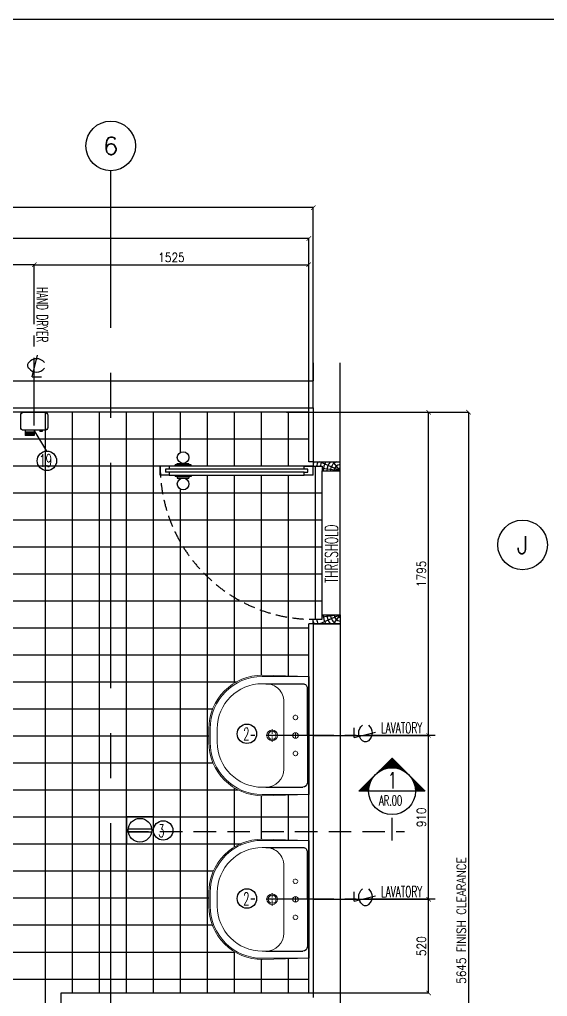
# Model space of a CAD drawing. Extents: x -139655 to -110778, y 166361 to 186286.
# Drawn here: x -130595 to -127663, y 180861 to 186286 of the extents above; entities that cross this region are included whole.
import ezdxf
from ezdxf.enums import TextEntityAlignment as Align

# ---------------------------------------------------------------- set-up
doc = ezdxf.new("R2010")
doc.units = 0
doc.header["$LTSCALE"] = 500
doc.header["$MEASUREMENT"] = 0
for name, pattern in [('CENTER2', [1.125, 0.75, -0.125, 0.125, -0.125]), ('CENTERX2', [4, 2.5, -0.5, 0.5, -0.5]), ('DASHED', [0.75, 0.5, -0.25]), ('HIDDEN', [0.375, 0.25, -0.125])]:
    doc.linetypes.add(name, pattern=pattern)
doc.layers.get('0').update_dxf_attribs({"linetype": 'CONTINUOUS'})
doc.layers.get('DEFPOINTS').update_dxf_attribs({"linetype": 'CONTINUOUS'})
for name, color, linetype in [('A-TILES', 11, 'CONTINUOUS'), ('ARCDIMR', 4, 'CONTINUOUS'), ('AX-CR', 2, 'CONTINUOUS'), ('AX-TXT', 2, 'CONTINUOUS'), ('AXES', 11, 'CENTERX2'), ('AXIS', 11, 'CENTER2'), ('CONC', 3, 'CONTINUOUS'), ('DIM-NEW', 4, 'CONTINUOUS'), ('Dimout', 4, 'CONTINUOUS'), ('DOOR', 2, 'CONTINUOUS'), ('DW', 7, 'CONTINUOUS'), ('ELE', 3, 'CONTINUOUS'), ('ELEV-MARK', 6, 'CONTINUOUS'), ('FIX', 2, 'CONTINUOUS'), ('Plaster', 7, 'CONTINUOUS'), ('Tile', 5, 'CONTINUOUS'), ('TITLE', 1, 'CONTINUOUS'), ('TXT', 2, 'CONTINUOUS'), ('WALL', 6, 'CONTINUOUS')]:
    doc.layers.add(name, color=color, linetype=linetype)
doc.styles.add('DIM', font='simplex.shx', dxfattribs={"width": 0.85})
doc.styles.add('ROMANS', font='romans.shx', dxfattribs={"width": 0.6})
doc.dimstyles.new('DIM1-25', dxfattribs={"dimscale": 25, "dimtxt": 2, "dimasz": 1, "dimexe": 0.03, "dimexo": 0.03, "dimgap": 0.6, "dimtad": 1, "dimdec": 0, "dimdsep": 46, "dimtxsty": 'DIM', "dimblk1": 'ARCHTICK', "dimblk2": 'ARCHTICK', "dimsah": 1, "dimcen": 0.09, "dimdle": 0.03, "dimclrd": 256, "dimclrt": 2, "dimadec": 0, "dimazin": 0, "dimtfac": 1, "dimtdec": 0, "dimtix": 1, "dimtmove": 1, "dimatfit": 3, "dimldrblk": 'ARCHTICK', "dimfxl": 0, "dimtvp": 2, "dimtolj": 1, "dimtzin": 0, "dimarcsym": 0})

# ---------------------------------------------------------------- blocks, each defined once
blk = doc.blocks.new('_ARCHTICK')
at = {"color": 0, "linetype": 'ByBlock', "const_width": 0.15}
blk.add_lwpolyline([(-0.5, -0.5), (0.5, 0.5)], dxfattribs=at)
blk = doc.blocks.new('*D125')
at = {"layer": 'DEFPOINTS', "color": 0}
for p in [(-133413.8, 184925), (-130513.6, 184598.8), (-133413.8, 184105.5)]:
    blk.add_point(p, dxfattribs=at)
at = {"layer": 'Dimout', "lineweight": -2}
blk.add_line((-130512.8, 184925), (-133414.5, 184925), dxfattribs=at)
at = {"layer": 'Dimout', "color": 0, "lineweight": -2}
for p, q in [((-133413.8, 184106.3), (-133413.8, 184925.8)), ((-130513.6, 184599.5), (-130513.6, 184925.8))]:
    blk.add_line(p, q, dxfattribs=at)
at = {"layer": 'Dimout', "lineweight": -2, "xscale": 25, "yscale": 25, "zscale": 25, "rotation": 180}
blk.add_blockref('_ARCHTICK', (-133413.8, 184925), dxfattribs=at)
at = {"layer": 'Dimout', "lineweight": -2, "xscale": 25, "yscale": 25, "zscale": 25}
blk.add_blockref('_ARCHTICK', (-130513.6, 184925), dxfattribs=at)
at = {"layer": 'Dimout', "color": 2, "insert": (-131963.7, 184965), "char_height": 50, "attachment_point": 5, "style": 'DIM'}
blk.add_mtext('\\A1;2900', dxfattribs=at)
blk = doc.blocks.new('*D110')
at = {"layer": 'DEFPOINTS', "color": 0}
for p in [(-133438.8, 185241.6), (-133438.8, 184130.5), (-128963.8, 184130.5)]:
    blk.add_point(p, dxfattribs=at)
at = {"layer": 'Dimout', "lineweight": -2}
blk.add_line((-128963, 185241.6), (-133439.5, 185241.6), dxfattribs=at)
at = {"layer": 'Dimout', "color": 0, "lineweight": -2}
for p, q in [((-133438.8, 184131.3), (-133438.8, 185242.3)), ((-128963.8, 184131.3), (-128963.8, 185242.3))]:
    blk.add_line(p, q, dxfattribs=at)
at = {"layer": 'Dimout', "lineweight": -2, "xscale": 25, "yscale": 25, "zscale": 25, "rotation": 180}
blk.add_blockref('_ARCHTICK', (-133438.8, 185241.6), dxfattribs=at)
at = {"layer": 'Dimout', "lineweight": -2, "xscale": 25, "yscale": 25, "zscale": 25}
blk.add_blockref('_ARCHTICK', (-128963.8, 185241.6), dxfattribs=at)
at = {"layer": 'Dimout', "color": 2, "insert": (-131201.3, 185281.6), "char_height": 50, "attachment_point": 5, "style": 'DIM'}
blk.add_mtext('\\A1;4475 STRUCTURAL CLEARANCE', dxfattribs=at)
blk = doc.blocks.new('*D109')
at = {"layer": 'DEFPOINTS', "color": 0}
for p in [(-133413.8, 185069.8), (-133413.8, 184105.5), (-128988.8, 184105.5)]:
    blk.add_point(p, dxfattribs=at)
at = {"layer": 'Dimout', "lineweight": -2}
blk.add_line((-128988, 185069.8), (-133414.5, 185069.8), dxfattribs=at)
at = {"layer": 'Dimout', "color": 0, "lineweight": -2}
for p, q in [((-133413.8, 184106.3), (-133413.8, 185070.5)), ((-128988.8, 184106.3), (-128988.8, 185070.5))]:
    blk.add_line(p, q, dxfattribs=at)
at = {"layer": 'Dimout', "lineweight": -2, "xscale": 25, "yscale": 25, "zscale": 25, "rotation": 180}
blk.add_blockref('_ARCHTICK', (-133413.8, 185069.8), dxfattribs=at)
at = {"layer": 'Dimout', "lineweight": -2, "xscale": 25, "yscale": 25, "zscale": 25}
blk.add_blockref('_ARCHTICK', (-128988.8, 185069.8), dxfattribs=at)
at = {"layer": 'Dimout', "color": 2, "insert": (-131201.3, 185109.8), "char_height": 50, "attachment_point": 5, "style": 'DIM'}
blk.add_mtext('\\A1;4425 FINISH CLEARANCE', dxfattribs=at)
blk = doc.blocks.new('A0-BOX')
at = {"layer": 'TITLE'}
blk.add_line((113.3, 79.7), (0, 79.7), dxfattribs=at)
blk = doc.blocks.new('*D41')
at = {"layer": 'DEFPOINTS', "color": 0}
for p in [(-129113.8, 184105.5), (-130363.8, 178460.5), (-128101.4, 178460.5)]:
    blk.add_point(p, dxfattribs=at)
at = {"layer": 'Dimout', "color": 0, "lineweight": -2}
for p, q in [((-129113, 184105.5), (-128100.7, 184105.5)), ((-130363, 178460.5), (-128100.7, 178460.5))]:
    blk.add_line(p, q, dxfattribs=at)
at = {"layer": 'Dimout', "lineweight": -2}
blk.add_line((-128101.4, 184106.3), (-128101.4, 178459.8), dxfattribs=at)
at = {"layer": 'Dimout', "lineweight": -2, "xscale": 25, "yscale": 25, "zscale": 25}
for p, rotation in [((-128101.4, 184105.5), 90), ((-128101.4, 178460.5), 270)]:
    blk.add_blockref('_ARCHTICK', p, dxfattribs=dict(at, rotation=rotation))
at = {"layer": 'Dimout', "color": 2, "insert": (-128141.4, 181283), "char_height": 50, "attachment_point": 5, "rotation": 90, "style": 'DIM'}
blk.add_mtext('\\A1;5645 FINISH CLEARANCE', dxfattribs=at)
blk = doc.blocks.new('*D129')
at = {"layer": 'DEFPOINTS', "color": 0}
for p in [(-128988.8, 184105.5), (-128323.3, 184105.5), (-128963.8, 182310.5)]:
    blk.add_point(p, dxfattribs=at)
at = {"layer": 'Dimout', "color": 0, "lineweight": -2}
for p, q in [((-128988, 184105.5), (-128322.5, 184105.5)), ((-128963.1, 182310.5), (-128322.5, 182310.5))]:
    blk.add_line(p, q, dxfattribs=at)
at = {"layer": 'Dimout', "lineweight": -2}
blk.add_line((-128323.3, 182309.8), (-128323.3, 184106.3), dxfattribs=at)
at = {"layer": 'Dimout', "lineweight": -2, "xscale": 25, "yscale": 25, "zscale": 25}
for p, rotation in [((-128323.3, 184105.5), 90), ((-128323.3, 182310.5), 270)]:
    blk.add_blockref('_ARCHTICK', p, dxfattribs=dict(at, rotation=rotation))
at = {"layer": 'Dimout', "color": 2, "insert": (-128363.3, 183208), "char_height": 50, "attachment_point": 5, "rotation": 90, "style": 'DIM'}
blk.add_mtext('\\A1;1795', dxfattribs=at)
blk = doc.blocks.new('DR')
at = {"layer": 'CONC'}
blk.add_lwpolyline([(-0.0449, -0.0254), (-0.1129, -0.0254, -0.414214), (-0.1289, -0.0094), (-0.1289, 0.1086, -0.414214), (-0.1129, 0.1246), (-0.0449, 0.1246, -0.414214), (-0.0289, 0.1086), (-0.0289, -0.0094, -0.414214)], format="xyb", close=True, dxfattribs=at)
at = {"layer": 'ELE'}
for p, q in [((-0.0289, 0.0948), (-0.0219, 0.0948)), ((-0.0289, 0.0804), (-0.0219, 0.0804)), ((-0.0219, 0.0948), (-0.0219, 0.0804)), ((-0.0289, 0.0496), (0, 0.0496)), ((-0.0289, 0), (0, 0)), ((-0.0187, 0.0496), (-0.0187, 0)), ((-0.0112, 0.0496), (-0.0112, 0)), ((-0.0061, 0.0496), (-0.0061, 0)), ((-0.0023, 0.0496), (-0.0023, 0)), ((0, 0.0496), (0, 0))]:
    blk.add_line(p, q, dxfattribs=at)
blk = doc.blocks.new('*X20')
at = {"color": 0}
for p, q in [((14608, 7877), (14819, 8088)), ((14625, 7890), (14821, 8086)), ((14637, 7899), (14823, 8084)), ((14647, 7905), (14825, 8082)), ((14656, 7910), (14826, 8081)), ((14664, 7915), (14828, 8079)), ((14671, 7919), (14830, 8077)), ((14678, 7922), (14832, 8075)), ((14685, 7925), (14833, 8073)), ((14691, 7928), (14835, 8072)), ((14697, 7930), (14837, 8070)), ((14703, 7933), (14839, 8068)), ((14709, 7935), (14841, 8066)), ((14714, 7937), (14842, 8065)), ((14719, 7938), (14844, 8063)), ((14725, 7940), (14846, 8061)), ((14730, 7941), (14848, 8059)), ((14734, 7943), (14849, 8058)), ((14739, 7944), (14851, 8056)), ((14744, 7945), (14853, 8054)), ((14749, 7946), (14855, 8052)), ((14753, 7947), (14856, 8051)), ((14757, 7948), (14858, 8049)), ((14762, 7949), (14860, 8047)), ((14766, 7950), (14862, 8045)), ((14770, 7950), (14863, 8043)), ((14774, 7951), (14865, 8042)), ((14778, 7951), (14867, 8040)), ((14782, 7952), (14869, 8038)), ((14786, 7952), (14871, 8036)), ((14790, 7953), (14872, 8035)), ((14794, 7953), (14874, 8033)), ((14798, 7953), (14876, 8031)), ((14802, 7953), (14878, 8029)), ((14805, 7954), (14879, 8028)), ((14809, 7954), (14881, 8026)), ((14813, 7954), (14883, 8024)), ((14816, 7954), (14885, 8022)), ((14820, 7954), (14886, 8020)), ((14823, 7954), (14888, 8019)), ((14827, 7954), (14890, 8017)), ((14830, 7954), (14892, 8015)), ((14834, 7953), (14894, 8013)), ((14837, 7953), (14895, 8012)), ((14840, 7953), (14897, 8010)), ((14844, 7953), (14899, 8008)), ((14847, 7953), (14901, 8006)), ((14850, 7952), (14902, 8005)), ((14853, 7952), (14904, 8003)), ((14856, 7952), (14906, 8001)), ((14860, 7951), (14908, 7999)), ((14863, 7951), (14909, 7997)), ((14866, 7950), (14911, 7996)), ((14869, 7950), (14913, 7994)), ((14872, 7949), (14915, 7992)), ((14875, 7949), (14917, 7990)), ((14878, 7948), (14918, 7989)), ((14881, 7948), (14920, 7987)), ((14884, 7947), (14922, 7985)), ((14887, 7947), (14924, 7983)), ((14890, 7946), (14925, 7982)), ((14893, 7945), (14927, 7980)), ((14895, 7945), (14929, 7978)), ((14898, 7944), (14931, 7976)), ((14901, 7943), (14932, 7974)), ((14904, 7942), (14934, 7973)), ((14907, 7942), (14936, 7971)), ((14909, 7941), (14938, 7969)), ((14912, 7940), (14939, 7967)), ((14915, 7939), (14941, 7966)), ((14917, 7938), (14943, 7964)), ((14920, 7937), (14945, 7962)), ((14923, 7937), (14947, 7960)), ((14925, 7936), (14948, 7959)), ((14928, 7935), (14950, 7957)), ((14931, 7934), (14952, 7955)), ((14933, 7933), (14954, 7953)), ((14936, 7932), (14955, 7952)), ((14938, 7931), (14957, 7950)), ((14941, 7930), (14959, 7948)), ((14943, 7929), (14961, 7946)), ((14946, 7928), (14962, 7944)), ((14948, 7927), (14964, 7943)), ((14951, 7926), (14966, 7941)), ((14953, 7925), (14968, 7939)), ((14956, 7923), (14970, 7937)), ((14958, 7922), (14971, 7936)), ((14960, 7921), (14973, 7934)), ((14963, 7920), (14975, 7932)), ((14965, 7919), (14977, 7930)), ((14967, 7918), (14978, 7929)), ((14970, 7916), (14980, 7927)), ((14972, 7915), (14982, 7925)), ((14974, 7914), (14984, 7923)), ((14977, 7913), (14985, 7921)), ((14979, 7911), (14987, 7920)), ((14981, 7910), (14989, 7918)), ((14983, 7909), (14991, 7916)), ((14986, 7908), (14993, 7914)), ((14988, 7906), (14994, 7913)), ((14990, 7905), (14996, 7911)), ((14992, 7903), (14998, 7909)), ((14994, 7902), (15000, 7907)), ((14997, 7901), (15001, 7906)), ((14999, 7899), (15003, 7904)), ((15001, 7898), (15005, 7902)), ((15003, 7896), (15007, 7900)), ((15005, 7895), (15008, 7898)), ((15007, 7894), (15010, 7897)), ((15009, 7892), (15012, 7895)), ((15011, 7891), (15014, 7893)), ((15013, 7889), (15016, 7891)), ((15015, 7888), (15017, 7890)), ((15017, 7886), (15019, 7888)), ((15019, 7884), (15021, 7886)), ((15021, 7883), (15023, 7884)), ((15023, 7881), (15024, 7883)), ((15025, 7880), (15026, 7881)), ((15027, 7878), (15028, 7879)), ((15029, 7877), (15030, 7877)), ((15031, 7875), (15031, 7875)), ((15033, 7873), (15033, 7874)), ((15035, 7872), (15035, 7872)), ((15036, 7870), (15037, 7870)), ((15038, 7868), (15038, 7868)), ((15040, 7867), (15040, 7867)), ((14360, 7629), (14571, 7839)), ((14364, 7629), (14557, 7822)), ((14368, 7629), (14549, 7810)), ((14371, 7629), (14542, 7800)), ((14375, 7629), (14537, 7791)), ((14378, 7629), (14533, 7783)), ((14382, 7629), (14529, 7776)), ((14385, 7629), (14525, 7769)), ((14389, 7629), (14522, 7762)), ((14392, 7629), (14519, 7756)), ((14396, 7629), (14517, 7750)), ((14399, 7629), (14515, 7744)), ((14403, 7629), (14513, 7739)), ((14406, 7629), (14511, 7733)), ((15042, 7865), (15042, 7865)), ((15044, 7863), (15044, 7863)), ((15046, 7861), (15046, 7861)), ((15047, 7860), (15047, 7860)), ((15051, 7856), (15051, 7856)), ((15053, 7854), (15053, 7854)), ((15054, 7852), (15054, 7853)), ((15056, 7851), (15056, 7851)), ((15058, 7849), (15058, 7849)), ((15059, 7847), (15060, 7847)), ((15061, 7845), (15061, 7845)), ((15063, 7843), (15063, 7844)), ((15064, 7841), (15065, 7842)), ((15066, 7839), (15067, 7840)), ((15068, 7837), (15069, 7838)), ((15069, 7836), (15070, 7837)), ((15071, 7834), (15072, 7835)), ((15072, 7832), (15074, 7833)), ((15074, 7830), (15076, 7831)), ((15076, 7828), (15077, 7830)), ((15077, 7826), (15079, 7828)), ((15079, 7824), (15081, 7826)), ((15080, 7822), (15083, 7824)), ((15082, 7820), (15084, 7822)), ((15083, 7818), (15086, 7821)), ((15085, 7815), (15088, 7819)), ((15086, 7813), (15090, 7817)), ((15087, 7811), (15092, 7815)), ((15089, 7809), (15093, 7814)), ((15090, 7807), (15095, 7812)), ((15092, 7805), (15097, 7810)), ((15093, 7803), (15099, 7808)), ((15094, 7801), (15100, 7807)), ((15096, 7798), (15102, 7805)), ((15097, 7796), (15104, 7803)), ((15098, 7794), (15106, 7801)), ((15100, 7792), (15107, 7799)), ((15101, 7790), (15109, 7798)), ((15102, 7787), (15111, 7796)), ((15104, 7785), (15113, 7794)), ((15105, 7783), (15115, 7792)), ((15106, 7780), (15116, 7791)), ((15107, 7778), (15118, 7789)), ((15108, 7776), (15120, 7787)), ((15110, 7773), (15122, 7785)), ((15111, 7771), (15123, 7784)), ((15112, 7769), (15125, 7782)), ((15113, 7766), (15127, 7780)), ((15114, 7764), (15129, 7778)), ((15115, 7761), (15130, 7777)), ((15116, 7759), (15132, 7775)), ((15117, 7756), (15134, 7773)), ((15118, 7754), (15136, 7771)), ((15119, 7751), (15137, 7769)), ((15121, 7749), (15139, 7768)), ((15122, 7746), (15141, 7766)), ((15122, 7744), (15143, 7764)), ((15123, 7741), (15145, 7762)), ((15124, 7739), (15146, 7761)), ((15125, 7736), (15148, 7759)), ((15126, 7733), (15150, 7757)), ((15127, 7731), (15152, 7755)), ((15128, 7728), (15153, 7754)), ((15129, 7725), (15155, 7752)), ((15130, 7723), (15157, 7750)), ((15130, 7720), (15159, 7748)), ((15131, 7717), (15160, 7746)), ((15132, 7714), (15162, 7745)), ((15133, 7712), (15164, 7743)), ((15133, 7709), (15166, 7741)), ((15134, 7706), (15168, 7739)), ((15135, 7703), (15169, 7738)), ((15136, 7700), (15171, 7736)), ((15136, 7697), (15173, 7734)), ((15137, 7695), (15175, 7732)), ((14410, 7629), (14509, 7728)), ((14413, 7629), (14507, 7723)), ((14417, 7629), (14506, 7718)), ((14421, 7629), (14505, 7713)), ((14424, 7629), (14503, 7708)), ((14428, 7629), (14502, 7703)), ((14431, 7629), (14501, 7699)), ((14435, 7629), (14500, 7694)), ((14438, 7629), (14499, 7690)), ((14442, 7629), (14499, 7686)), ((14445, 7629), (14498, 7681)), ((14449, 7629), (14497, 7677)), ((14452, 7629), (14497, 7673)), ((14456, 7629), (14496, 7669)), ((14459, 7629), (14496, 7665)), ((14463, 7629), (14495, 7661)), ((14466, 7629), (14495, 7657)), ((14470, 7629), (14494, 7653)), ((14474, 7629), (14494, 7649)), ((14477, 7629), (14494, 7646)), ((14481, 7629), (14494, 7642)), ((14484, 7629), (14494, 7638)), ((14488, 7629), (14494, 7635)), ((14491, 7629), (14494, 7631)), ((15137, 7692), (15176, 7731)), ((15138, 7689), (15178, 7729)), ((15139, 7686), (15180, 7727)), ((15139, 7683), (15182, 7725)), ((15140, 7680), (15183, 7723)), ((15140, 7676), (15185, 7722)), ((15140, 7673), (15187, 7720)), ((15141, 7670), (15189, 7718)), ((15141, 7667), (15191, 7716)), ((15142, 7664), (15192, 7715)), ((15142, 7661), (15194, 7713)), ((15142, 7658), (15196, 7711)), ((15143, 7654), (15198, 7709)), ((15143, 7651), (15199, 7708)), ((15143, 7648), (15201, 7706)), ((15143, 7644), (15203, 7704)), ((15143, 7641), (15205, 7702)), ((15143, 7637), (15206, 7700)), ((15143, 7634), (15208, 7699)), ((15144, 7631), (15210, 7697)), ((15145, 7629), (15212, 7695)), ((15149, 7629), (15214, 7693)), ((15152, 7629), (15215, 7692)), ((15156, 7629), (15217, 7690)), ((15159, 7629), (15219, 7688)), ((15163, 7629), (15221, 7686)), ((15167, 7629), (15222, 7685)), ((15170, 7629), (15224, 7683)), ((15174, 7629), (15226, 7681)), ((15177, 7629), (15228, 7679)), ((15181, 7629), (15229, 7678)), ((15184, 7629), (15231, 7676)), ((15188, 7629), (15233, 7674)), ((15191, 7629), (15235, 7672)), ((15195, 7629), (15236, 7670)), ((15198, 7629), (15238, 7669)), ((15202, 7629), (15240, 7667)), ((15205, 7629), (15242, 7665)), ((15209, 7629), (15244, 7663)), ((15212, 7629), (15245, 7662)), ((15216, 7629), (15247, 7660)), ((15220, 7629), (15249, 7658)), ((15223, 7629), (15251, 7656)), ((15227, 7629), (15252, 7655)), ((15230, 7629), (15254, 7653)), ((15234, 7629), (15256, 7651)), ((15237, 7629), (15258, 7649)), ((15241, 7629), (15259, 7647)), ((15244, 7629), (15261, 7646)), ((15248, 7629), (15263, 7644)), ((15251, 7629), (15265, 7642)), ((15255, 7629), (15267, 7640)), ((15258, 7629), (15268, 7639)), ((15262, 7629), (15270, 7637)), ((15266, 7629), (15272, 7635)), ((15269, 7629), (15274, 7633)), ((15273, 7629), (15275, 7632)), ((15276, 7629), (15277, 7630))]:
    blk.add_line(p, q, dxfattribs=at)
blk = doc.blocks.new('*D133')
at = {"layer": 'DEFPOINTS', "color": 0}
for p in [(-128963.8, 181400.5), (-128323.3, 181400.5), (-128988.8, 180880.5)]:
    blk.add_point(p, dxfattribs=at)
at = {"layer": 'Dimout', "color": 0, "lineweight": -2}
for p, q in [((-128963, 181400.5), (-128322.5, 181400.5)), ((-128988, 180880.5), (-128322.5, 180880.5))]:
    blk.add_line(p, q, dxfattribs=at)
at = {"layer": 'Dimout', "lineweight": -2}
blk.add_line((-128323.3, 180879.8), (-128323.3, 181401.3), dxfattribs=at)
at = {"layer": 'Dimout', "lineweight": -2, "xscale": 25, "yscale": 25, "zscale": 25}
for p, rotation in [((-128323.3, 181400.5), 90), ((-128323.3, 180880.5), 270)]:
    blk.add_blockref('_ARCHTICK', p, dxfattribs=dict(at, rotation=rotation))
at = {"layer": 'Dimout', "color": 2, "insert": (-128363.3, 181140.5), "char_height": 50, "attachment_point": 5, "rotation": 90, "style": 'DIM'}
blk.add_mtext('\\A1;520', dxfattribs=at)
blk = doc.blocks.new('*D132')
at = {"layer": 'DEFPOINTS', "color": 0}
for p in [(-128963.8, 182310.5), (-128323.3, 182310.5), (-128963.8, 181400.5)]:
    blk.add_point(p, dxfattribs=at)
at = {"layer": 'Dimout', "color": 0, "lineweight": -2}
for p, q in [((-128963.1, 182310.5), (-128322.5, 182310.5)), ((-128963, 181400.5), (-128322.5, 181400.5))]:
    blk.add_line(p, q, dxfattribs=at)
at = {"layer": 'Dimout', "lineweight": -2}
blk.add_line((-128323.3, 181399.8), (-128323.3, 182311.3), dxfattribs=at)
at = {"layer": 'Dimout', "lineweight": -2, "xscale": 25, "yscale": 25, "zscale": 25}
for p, rotation in [((-128323.3, 182310.5), 90), ((-128323.3, 181400.5), 270)]:
    blk.add_blockref('_ARCHTICK', p, dxfattribs=dict(at, rotation=rotation))
at = {"layer": 'Dimout', "color": 2, "insert": (-128363.3, 181855.5), "char_height": 50, "attachment_point": 5, "rotation": 90, "style": 'DIM'}
blk.add_mtext('\\A1;910', dxfattribs=at)
blk = doc.blocks.new('SCNTR', base_point=(3632.66, 549.66))
for q in [(3633.89, 554.57), (3636.1, 543.44)]:
    blk.add_line((3631.12, 543.44), q)
for centre, radius, start, end in [((3630.8, 549.38), 1.99, 133.3084, 182.4789), ((3633.47, 547.5), 5.23, 39.4883, 140.5117), ((3630.8, 549.21), 1.99, 177.5211, 226.6916), ((3633.47, 551.09), 5.23, 219.4883, 320.5117)]:
    blk.add_arc(centre, radius, start, end)
blk = doc.blocks.new('A$C67076F16')
at = {"layer": 'DIM-NEW'}
for p, q in [((0.0127, 0.0913), (0.1876, 0.0913)), ((0.0138, 0.1136), (0.1863, 0.1136))]:
    blk.add_line(p, q, dxfattribs=at)
at = {"layer": 'DW'}
blk.add_lwpolyline([(0, 0.2), (0, 0), (0.2, 0), (0.2, 0.2)], close=True, dxfattribs=at)
at = {"layer": 'FIX', "color": 2}
blk.add_circle((0.1, 0.0983), 0.0876, dxfattribs=at)
blk = doc.blocks.new('DOOR90')
at = {"layer": 'DOOR', "color": 0, "linetype": 'ByBlock'}
for p, q in [((-150, 0), (-150, -25)), ((-150, 0), (0, 0)), ((0, -50), (0, 0)), ((-1000, -25), (-1000, -75)), ((-1000, -75), (-1000, -25)), ((-950, -25), (-1000, -25)), ((-970, -42), (-970, -58)), ((-950, -42), (-970, -42)), ((-950, -25), (-950, -42)), ((-917.6, -25), (-917.6, -17.8)), ((-827.6, -17.8), (-917.6, -17.8)), ((-905, -17.8), (-905, -8.8)), ((-905, -8.8), (-840.2, -8.8)), ((-905, -17.8), (-840.2, -17.8)), ((-840.2, -17.8), (-840.2, -8.8)), ((-827.6, -25), (-827.6, -17.8)), ((-200, -42), (-200, -25)), ((-200, -25), (-150, -25)), ((-180, -42), (-200, -42)), ((-180, -58), (-180, -42)), ((-150, -75), (-150, -25)), ((-150, -25), (-100, -25)), ((-100, -25), (-100, -50)), ((-100, -50), (0, -50)), ((-950, -75), (-1000, -75)), ((-950, -58), (-970, -58)), ((-950, -58), (-950, -75)), ((-917.6, -75), (-917.6, -82.2)), ((-827.6, -82.2), (-917.6, -82.2)), ((-905, -82.2), (-905, -91.2)), ((-905, -82.2), (-840.2, -82.2)), ((-905, -91.2), (-840.2, -91.2)), ((-840.2, -82.2), (-840.2, -91.2)), ((-827.6, -75), (-827.6, -82.2)), ((-200, -75), (-200, -58)), ((-200, -58), (-180, -58)), ((-150, -75), (-200, -75)), ((-100, -850), (0, -850)), ((-100, -875), (-100, -850)), ((0, -850), (0, -900)), ((-150, -900), (-150, -875)), ((-150, -875), (-100, -875)), ((0, -900), (-150, -900)), ((-150, -900), (0, -900))]:
    blk.add_line(p, q, dxfattribs=at)
at = {"layer": 'DOOR', "color": 9, "linetype": 'ByBlock'}
for p, q in [((0, -50), (-113.7, 0)), ((0, -50), (-40.1, 0)), ((0, -50), (-100, -36.6)), ((0, -850), (-113.7, -900)), ((0, -850), (-100, -863.4)), ((0, -850), (-40.1, -900))]:
    blk.add_line(p, q, dxfattribs=at)
at = {"layer": 'DOOR', "linetype": 'ByBlock'}
for p, q in [((-200, -25), (-950, -25)), ((-200, -42), (-950, -42)), ((-200, -58), (-950, -58)), ((-950, -75), (-200, -75))]:
    blk.add_line(p, q, dxfattribs=at)
at = {"layer": 'DOOR', "color": 0, "linetype": 'ByBlock'}
for centre in [(-872.6, 23.5), (-872.6, -123.5)]:
    blk.add_circle(centre, 32.4, dxfattribs=at)
at = {"layer": 'DOOR', "color": 9, "linetype": 'ByBlock'}
for centre, radius, start, end in [((0, -50), 154.4, 161.1053, 166.2858), ((0, -50), 134.4, 158.1598, 169.28), ((0, -50), 94.4, 148.0182, 180), ((0, -50), 74.4, 137.7764, 180), ((0, -50), 114.4, 154.0838, 167.3774), ((0, -50), 54.4, 113.2074, 180), ((0, -50), 34.4, 90, 180), ((0, -50), 14.4, 90, 180), ((0, -850), 94.4, 180, 211.9818), ((0, -850), 74.4, 180, 222.2236), ((0, -850), 54.4, 180, 246.7926), ((0, -850), 34.4, 180, 270), ((0, -850), 14.4, 180, 270), ((0, -850), 154.4, 193.7142, 198.8947), ((0, -850), 134.4, 190.72, 201.8402)]:
    blk.add_arc(centre, radius, start, end, dxfattribs=at)
at = {"layer": 'DOOR', "linetype": 'HIDDEN', "ltscale": 0.5}
blk.add_arc((-150, -25), 850, 180, 270, dxfattribs=at)
blk = doc.blocks.new('LAV-003')
at = {"layer": 'FIX', "linetype": 'Continuous', "lineweight": 20}
for p, q in [((-327.5, -285), (-327.5, -25)), ((327.5, -285), (327.5, -25)), ((0, -165), (-187.5, -165)), ((0, -165), (187.5, -165)), ((-287.5, -285), (-287.5, -265)), ((287.5, -285), (287.5, -265)), ((0, -535), (-37.5, -535)), ((0, -535), (37.5, -535)), ((0, -575), (-37.5, -575)), ((0, -575), (37.5, -575))]:
    blk.add_line(p, q, dxfattribs=at)
at = {"layer": 'FIX', "linetype": 'ByBlock'}
blk.add_line((-327.5, -25), (327.5, -25), dxfattribs=at)
at = {"layer": 'FIX', "linetype": 'ByBlock', "ltscale": 0.3}
for p, q in [((0, -35), (-262.5, -35)), ((0, -35), (262.5, -35)), ((-287.5, -265), (-287.5, -60)), ((287.5, -265), (287.5, -60))]:
    blk.add_line(p, q, dxfattribs=at)
at = {"layer": 'FIX', "lineweight": 20}
for p, q in [((-15.6, -100.9), (15.5, -100.9)), ((0, -85.4), (0, -116.5))]:
    blk.add_line(p, q, dxfattribs=at)
at = {"layer": 'FIX', "linetype": 'DASHED', "lineweight": 20, "ltscale": 0.04}
for p, q in [((0, -193.9), (0, -266.1)), ((-35.7, -230.5), (36.6, -230.5))]:
    blk.add_line(p, q, dxfattribs=at)
at = {"layer": 'FIX', "linetype": 'Continuous', "lineweight": 20}
blk.add_lwpolyline([(294.8, -25), (0, -25), (-327.5, -25), (-334.5, -285, 0.414214), (-37.5, -582), (0, -582), (37.5, -582, 0.414214), (334.5, -285), (327.5, -25), (0, -25)], format="xyb", dxfattribs=at)
at = {"layer": 'FIX', "linetype": 'HIDDEN', "lineweight": 20, "ltscale": 0.05}
for centre in [(-100, -100.9), (100, -100.9)]:
    blk.add_circle(centre, 12.4, dxfattribs=at)
at = {"layer": 'FIX', "lineweight": 20}
for centre, radius in [((0, -100.9), 15.5), ((0.5, -230), 29.5), ((0.5, -230), 22.5)]:
    blk.add_circle(centre, radius, dxfattribs=at)
at = {"layer": 'FIX', "linetype": 'ByBlock', "ltscale": 0.3}
for centre, start, end in [((-262.5, -60), 90, 180), ((262.5, -60), 0, 90)]:
    blk.add_arc(centre, 25, start, end, dxfattribs=at)
at = {"layer": 'FIX', "linetype": 'Continuous', "lineweight": 20}
for centre, radius, start, end in [((-187.5, -265), 100, 90, 180), ((187.5, -265), 100, 0, 90), ((-37.5, -285), 290, 180, 270), ((-37.5, -285), 250, 180, 270), ((37.5, -285), 250, 270, 0), ((37.5, -285), 290, 270, 0)]:
    blk.add_arc(centre, radius, start, end, dxfattribs=at)
blk = doc.blocks.new('AXU')
at = {"layer": 'AX-CR'}
blk.add_circle((0, 350), 350, dxfattribs=at)
at = {"layer": 'AX-TXT', "style": 'ROMANS'}
blk.add_attdef('AX', text='', height=250, dxfattribs=at).set_placement((0, 350), align=Align.MIDDLE)
blk = doc.blocks.new('*D108')
at = {"layer": 'DEFPOINTS', "color": 0}
for p in [(-128988.8, 184925), (-130513.6, 184598.8), (-128988.8, 184105.5)]:
    blk.add_point(p, dxfattribs=at)
at = {"layer": 'Dimout', "lineweight": -2}
blk.add_line((-130514.3, 184925), (-128988, 184925), dxfattribs=at)
at = {"layer": 'Dimout', "color": 0, "lineweight": -2}
for p, q in [((-130513.6, 184599.5), (-130513.6, 184925.8)), ((-128988.8, 184106.3), (-128988.8, 184925.8))]:
    blk.add_line(p, q, dxfattribs=at)
at = {"layer": 'Dimout', "lineweight": -2, "xscale": 25, "yscale": 25, "zscale": 25, "rotation": 180}
blk.add_blockref('_ARCHTICK', (-130513.6, 184925), dxfattribs=at)
at = {"layer": 'Dimout', "lineweight": -2, "xscale": 25, "yscale": 25, "zscale": 25}
blk.add_blockref('_ARCHTICK', (-128988.8, 184925), dxfattribs=at)
at = {"layer": 'Dimout', "color": 2, "insert": (-129751.2, 184965), "char_height": 50, "attachment_point": 5, "style": 'DIM'}
blk.add_mtext('\\A1;1525', dxfattribs=at)

msp = doc.modelspace()

# ---------------------------------------------------------------- linework, layer by layer
at = {"layer": 'AXES'}
msp.add_line((-130088.8, 176573.7), (-130088.8, 185446.5), dxfattribs=at)
at = {"layer": 'AXIS'}
for p, q in [((-130513.6, 184032.5), (-130513.6, 184913.1)), ((-128287.8, 182310.5), (-129311.2, 182310.5)), ((-128287.8, 181400.5), (-129311.2, 181400.5))]:
    msp.add_line(p, q, dxfattribs=at)
at = {"layer": 'ELE'}
for p, q in [((-128913.8, 182980.5), (-128913.8, 183780.5)), ((-128813.8, 182980.5), (-128813.8, 183780.5))]:
    msp.add_line(p, q, dxfattribs=at)
at = {"layer": 'ELEV-MARK', "color": 6}
for p, q in [((-128710.1, 182001.4), (-128526.3, 182185.3)), ((-128342.4, 182001.4), (-128526.3, 182185.3)), ((-128656.3, 182001.4), (-128710.1, 182001.4)), ((-128396.3, 182001.4), (-128656.3, 182001.4))]:
    msp.add_line(p, q, dxfattribs=at)
at = {"layer": 'ELEV-MARK', "color": 6, "linetype": 'HIDDEN'}
for p, q in [((-128526.3, 181728.1), (-128526.3, 181871.4)), ((-130003.1, 181776.9), (-128457.8, 181776.9))]:
    msp.add_line(p, q, dxfattribs=at)
at = {"layer": 'ELEV-MARK', "color": 6}
msp.add_circle((-128526.3, 182001.4), 130, dxfattribs=at)
at = {"layer": 'FIX', "color": 2}
for centre in [(-130442.9, 183835.6), (-129332.2, 182319.8), (-129797.3, 181783), (-129332.2, 181405.2)]:
    msp.add_circle(centre, 54, dxfattribs=at)
at = {"layer": 'Plaster'}
for p, q in [((-128959.9, 183830.5), (-128988.8, 183830.5)), ((-128963.8, 182930.5), (-128988.8, 182930.5))]:
    msp.add_line(p, q, dxfattribs=at)
for points in [[(-128988.8, 183830.5), (-128988.8, 184105.5), (-131513.8, 184105.5), (-131513.8, 184018)], [(-130488.8, 178460.5), (-130363.8, 178460.5), (-130363.8, 180880.5), (-128988.8, 180880.5), (-128988.8, 182930.5)]]:
    msp.add_lwpolyline(points, dxfattribs=at)
at = {"layer": 'Tile'}
for p, q in [((-130451.3, 178460.5), (-130451.3, 184105.5)), ((-130301.3, 180880.5), (-130301.3, 184105.5)), ((-130151.3, 180880.5), (-130151.3, 184105.5)), ((-130001.3, 180880.5), (-130001.3, 184105.5)), ((-129851.3, 180880.5), (-129851.3, 184105.5)), ((-129701.3, 183882.9), (-129701.3, 184105.5)), ((-129551.3, 183805.5), (-129551.3, 184105.5)), ((-129401.3, 183805.5), (-129401.3, 184105.5)), ((-129251.3, 183805.5), (-129251.3, 184105.5)), ((-129101.3, 183805.5), (-129101.3, 184105.5)), ((-133413.8, 183958), (-128988.8, 183958)), ((-132925, 183808), (-129731.4, 183808)), ((-129641.4, 183808), (-128963.8, 183808)), ((-128951.3, 182955.5), (-128951.3, 183805.5)), ((-129551.3, 180880.5), (-129551.3, 183755.5)), ((-129401.3, 182601.7), (-129401.3, 183755.5)), ((-129251.3, 182645), (-129251.3, 183755.5)), ((-129101.3, 182641.1), (-129101.3, 183755.5)), ((-132779.2, 183658), (-128913.8, 183658)), ((-129701.3, 180880.5), (-129701.3, 183678.2)), ((-132805.8, 183508), (-128913.8, 183508)), ((-133413.8, 183358), (-128913.8, 183358)), ((-132027.2, 183208), (-128913.8, 183208)), ((-131513.8, 183058), (-128913.8, 183058)), ((-131513.8, 182908), (-128988.8, 182908)), ((-133413.8, 182758), (-128988.8, 182758)), ((-132809.2, 182608), (-129390.4, 182608)), ((-132776.2, 182458), (-129522.7, 182458)), ((-132905.7, 182308), (-129543.8, 182308)), ((-133413.8, 182158), (-129520.6, 182158)), ((-129401.3, 181689.7), (-129401.3, 182019.4)), ((-131513.8, 182008), (-129380.9, 182008)), ((-129251.3, 181733), (-129251.3, 181976.1)), ((-129101.3, 181729.1), (-129101.3, 181979.9)), ((-131513.8, 181858), (-128988.8, 181858)), ((-132613.8, 181708), (-129366.1, 181708)), ((-132613.8, 181558), (-129517.6, 181558)), ((-132613.8, 181408), (-129543.8, 181408)), ((-132613.8, 181258), (-129525.4, 181258)), ((-132626.9, 181108), (-129402.4, 181108)), ((-129401.3, 180880.5), (-129401.3, 181107.4)), ((-129251.3, 180880.5), (-129251.3, 181064.1)), ((-129101.3, 180880.5), (-129101.3, 181067.9)), ((-131759, 180958), (-128988.8, 180958))]:
    msp.add_line(p, q, dxfattribs=at)
at = {"layer": 'TXT'}
msp.add_line((-130442.9, 183889.6), (-130513.6, 184005.5), dxfattribs=at)
at = {"layer": 'WALL'}
for p, q in [((-128963.8, 184380.5), (-128963.8, 184280.5)), ((-138288.8, 184280.5), (-128963.8, 184280.5)), ((-131538.8, 184130.5), (-128963.8, 184130.5)), ((-128963.8, 184130.5), (-128963.8, 183830.5)), ((-128963.8, 183830.5), (-128813.8, 183830.5)), ((-128963.8, 182930.5), (-128963.8, 180855.5)), ((-128963.8, 182930.5), (-128813.8, 182930.5)), ((-128813.8, 182930.5), (-128813.8, 177335.5))]:
    msp.add_line(p, q, dxfattribs=at)
at = {"layer": 'WALL', "linetype": 'ByBlock'}
msp.add_line((-128813.8, 183830.5), (-128813.8, 184380.5), dxfattribs=at)

# ---------------------------------------------------------------- block references
at = {"xscale": 250, "yscale": 250, "zscale": 250}
msp.add_blockref('A0-BOX', (-139654.8, 166361.3), dxfattribs=at)
at = {"layer": 'A-TILES', "linetype": 'ByBlock', "ltscale": 0.3, "xscale": -1, "rotation": 270.000000753722}
for p in [(-128961.8, 182310.5), (-128961.8, 181400.5)]:
    msp.add_blockref('LAV-003', p, dxfattribs=at)
at = {"layer": 'ARCDIMR', "xscale": 10.75199999992037, "yscale": 10.75199999992037, "zscale": 10.752}
msp.add_blockref('SCNTR', (-130509.1, 184369.8), dxfattribs=at)
at = {"layer": 'ARCDIMR', "xscale": -10.75199999992037, "yscale": 10.75199999992037, "zscale": 10.752, "rotation": 270}
for p in [(-128670.5, 182316), (-128670.5, 181406)]:
    msp.add_blockref('SCNTR', p, dxfattribs=at)
at = {"layer": 'AXES'}
ref = msp.add_blockref('AXU', (-130088.8, 185446.5), dxfattribs=dict(at, xscale=0.3942857142828871, yscale=0.3942857142828871, zscale=0.3942857142857143))
ref.add_attrib('AX', '6', dxfattribs={"layer": 'AX-TXT', "color": 6, "height": 98.6, "style": 'ROMANS'}).set_placement((-130088.8, 185584.5), align=Align.MIDDLE)
ref = msp.add_blockref('AXU', (-127801.4, 183230.6), dxfattribs=dict(at, xscale=0.3942857142828871, yscale=0.3942857142828871, zscale=0.3942857142857143))
ref.add_attrib('AX', 'J', dxfattribs={"layer": 'AX-TXT', "color": 6, "height": 98.6, "style": 'ROMANS'}).set_placement((-127801.4, 183368.6), align=Align.MIDDLE)
at = {"layer": 'Dimout', "xscale": 750, "yscale": 750, "zscale": 750, "rotation": 180}
msp.add_blockref('A$C67076F16', (-129851.3, 181858), dxfattribs=at)
at = {"layer": 'DOOR', "color": 0, "linetype": 'ByBlock'}
msp.add_blockref('DOOR90', (-128813.8, 183830.5), dxfattribs=at)
at = {"layer": 'ELEV-MARK', "color": 11, "xscale": -0.4000000000232831, "yscale": 0.4000000000232831, "zscale": 0.4}
msp.add_blockref('*X20', (-122598.8, 178950), dxfattribs=at)
at = {"layer": 'FIX', "xscale": 1000, "yscale": 1000, "zscale": 1000, "rotation": 270}
msp.add_blockref('DR', (-130563.2, 183976.6), dxfattribs=at)

# ---------------------------------------------------------------- texts
at = {"layer": 'ELEV-MARK', "color": 6, "style": 'ROMANS', "width": 0.6}
msp.add_attdef('1', text='1', height=90, dxfattribs=at).set_placement((-128525.3, 182061.2), align=Align.MIDDLE)
at = {"layer": 'ELEV-MARK', "color": 2, "style": 'ROMANS', "width": 0.6}
msp.add_attdef('AR.00', text='S-00', height=56, dxfattribs=at).set_placement((-128534.5, 181949.2), align=Align.MIDDLE)
at = {"layer": 'TXT', "style": 'ROMANS', "width": 0.6}
for s, height, rotation, p in [(' HAND DRYER', 60, 270, (-130498.4, 184825.8)), ('THRESHOLD', 70, 90, (-128827.6, 183157.6))]:
    msp.add_text(s, height=height, rotation=rotation, dxfattribs=at).set_placement(p)
for s, height, p in [('19', 70, (-130486.3, 183802.1)), ('2', 70, (-129353.4, 182283.6)), ('LAVATORY', 60, (-128587.2, 182322.7)), ('3', 70, (-129825.4, 181746.5)), ('LAVATORY', 60, (-128587.2, 181412.7)), ('2', 70, (-129353.4, 181369))]:
    msp.add_text(s, height=height, dxfattribs=at).set_placement(p)

# ---------------------------------------------------------------- dimensions: what is measured, and where the dimension line sits
at = {"layer": 'Dimout'}
for base, p1, p2, angle, text, picture, middle in [((-133438.8, 185241.6), (-128963.8, 184130.5), (-133438.8, 184130.5), 180, '<> STRUCTURAL CLEARANCE', '*D110', (-131201.3, 185281.6)), ((-133413.8, 185069.8), (-128988.8, 184105.5), (-133413.8, 184105.5), 180, '<> FINISH CLEARANCE', '*D109', (-131201.3, 185109.8)), ((-128101.4, 178460.5), (-129113.8, 184105.5), (-130363.8, 178460.5), 90, '<> FINISH CLEARANCE', '*D41', (-128141.4, 181283))]:
    dim = msp.add_linear_dim(base=base, p1=p1, p2=p2, angle=angle, text=text, dimstyle='DIM1-25', dxfattribs=at)
    dim.commit()
    dim.dimension.update_dxf_attribs({"geometry": picture, "text_midpoint": middle})
for base, p1, p2, angle, picture, middle in [((-133413.8, 184925), (-130513.6, 184598.8), (-133413.8, 184105.5), 180, '*D125', (-131963.7, 184965)), ((-128988.8, 184925), (-130513.6, 184598.8), (-128988.8, 184105.5), 180, '*D108', (-129751.2, 184965)), ((-128323.3, 184105.5), (-128963.8, 182310.5), (-128988.8, 184105.5), 90, '*D129', (-128363.3, 183208)), ((-128323.3, 182310.5), (-128963.8, 181400.5), (-128963.8, 182310.5), 90, '*D132', (-128363.3, 181855.5)), ((-128323.3, 181400.5), (-128988.8, 180880.5), (-128963.8, 181400.5), 90, '*D133', (-128363.3, 181140.5))]:
    dim = msp.add_linear_dim(base=base, p1=p1, p2=p2, angle=angle, dimstyle='DIM1-25', dxfattribs=at)
    dim.commit()
    dim.dimension.update_dxf_attribs({"geometry": picture, "text_midpoint": middle})

doc.saveas('drawing.dxf')
